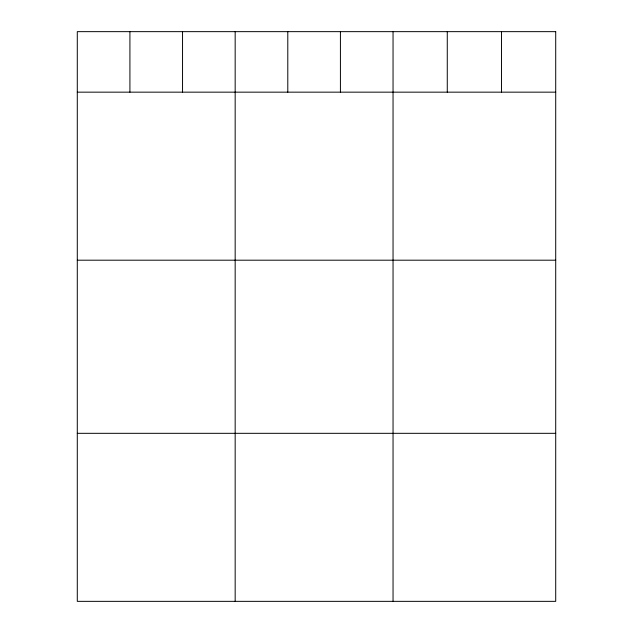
<?xml version="1.0" encoding="UTF-8"?>
<svg xmlns="http://www.w3.org/2000/svg" width="633" height="633" viewBox="0 0 633 633"><rect width="100%" height="100%" fill="white"/><g stroke="black" fill="none" stroke-linecap="round" stroke-linejoin="round"><path stroke-width="0.95" d="M77.289 92.157L555.711 92.157M77.289 260.195L555.711 260.195M77.289 433.32L555.711 433.32M501.486 31.65L501.486 92.157M447.27 31.65L447.27 92.157M393.046 31.65L393.046 601.35M340.419 31.65L340.419 92.157M287.793 31.65L287.793 92.157M235.167 31.65L235.167 601.35M182.541 31.65L182.541 92.157M129.915 31.65L129.915 92.157M555.711 31.65L77.289 31.65L77.289 601.35L555.711 601.35L555.711 31.65"/></g></svg>
